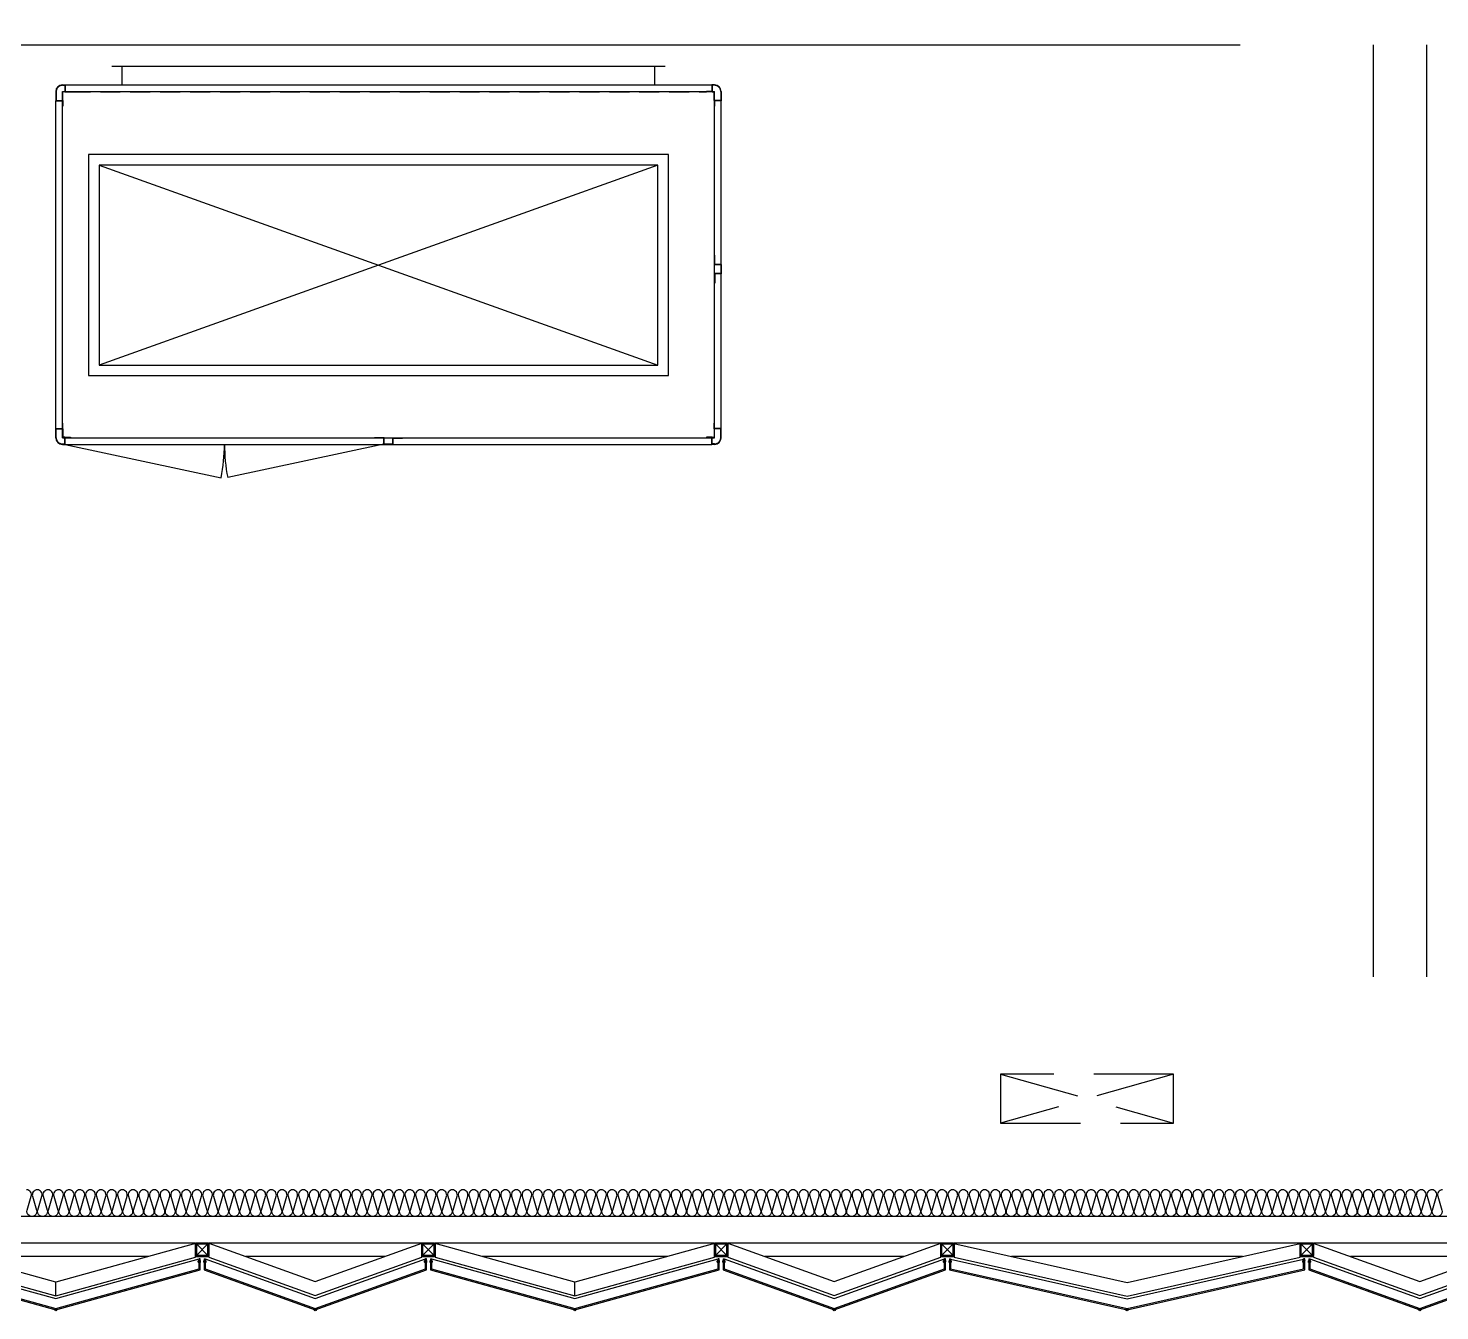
# Model space of a CAD drawing. Header units: millimetres. Extents: x -95754 to 177808, y 34455 to 150605.
# Drawn here: x 129600 to 134904, y 106751 to 111568 of the extents above; entities that cross this region are included whole.
import ezdxf

# ---------------------------------------------------------------- set-up
doc = ezdxf.new("R2010")
doc.units = ezdxf.units.MM
doc.header["$LTSCALE"] = 300
for name, pattern in [('H1', [1.5, 1, -0.5]), ('HID', [2.8, 1.8, -1]), ('HIDDEN', [0.375, 0.25, -0.125])]:
    doc.linetypes.add(name, pattern=pattern)
for name, color, linetype in [('6FIN', 6, 'Continuous'), ('A-ETC-기계', 253, 'Continuous'), ('A-ETC-소방', 8, 'H1'), ('A-WALL-D', 7, 'Continuous'), ('A-하지철물', 55, 'Continuous'), ('alucobond', 4, 'Continuous'), ('ISL', 251, 'Continuous'), ('mold', 4, 'Continuous'), ('SHEET', 6, 'Continuous')]:
    doc.layers.add(name, color=color, linetype=linetype)

# ---------------------------------------------------------------- blocks, each defined once
blk = doc.blocks.new('EX-1100')
at = {"layer": '6FIN', "elevation": 0}
for points in [[(3.2, 204.1), (46.8, 204.1, 0.414214), (50, 207.3), (50, 250.9, 0.414214), (46.8, 254.1), (3.2, 254.1, 0.414214), (0, 250.9), (0, 207.3, 0.414214)], [(1146.8, 204.1), (1103.2, 204.1, -0.414214), (1100, 207.3), (1100, 250.9, -0.414214), (1103.2, 254.1), (1146.8, 254.1, -0.414214), (1150, 250.9), (1150, 207.3, -0.414214)]]:
    blk.add_lwpolyline(points, format="xyb", close=True, dxfattribs=at)
at = {"layer": 'A-하지철물'}
for p, q in [((1100, 254.1), (50, 254.1)), ((923.1, 204.1), (226.9, 204.1)), ((575, 55.9), (575, 107.8))]:
    blk.add_line(p, q, dxfattribs=at)
at = {"layer": 'A-하지철물', "elevation": 0}
blk.add_lwpolyline([(1100, 201.1), (1100, 253), (575, 107.8), (50, 253), (50, 201.1), (575, 55.9)], close=True, dxfattribs=at)
at = {"layer": 'A-하지철물'}
blk.add_circle((575, 4.1), 4.07, dxfattribs=at)
at = {"layer": 'alucobond', "color": 251, "linetype": 'HID', "ltscale": 10}
for p, q in [((30.2, 185.1), (41.5, 185.1)), ((31.5, 182.4), (31.5, 187.8)), ((31.5, 186.6), (39.5, 186.6)), ((31.5, 183.6), (39.5, 183.6)), ((32, 189.3), (32.5, 189.3)), ((32, 180.9), (32.5, 180.9)), ((32.5, 180.9), (32.5, 189.3)), ((38, 182.7), (38, 187.4)), ((39.5, 182.7), (39.5, 187.4)), ((1119.8, 185.1), (1108.5, 185.1)), ((1110.5, 182.7), (1110.5, 187.4)), ((1118.5, 186.6), (1110.5, 186.6)), ((1118.5, 183.6), (1110.5, 183.6)), ((1112, 182.7), (1112, 187.4)), ((1117.5, 180.9), (1117.5, 189.3)), ((1118, 189.3), (1117.5, 189.3)), ((1118, 180.9), (1117.5, 180.9)), ((1118.5, 182.4), (1118.5, 187.8))]:
    blk.add_line(p, q, dxfattribs=at)
at = {"layer": 'alucobond'}
for p, q in [((32.5, 195.1), (36.5, 195.1)), ((1117.5, 195.1), (1113.5, 195.1))]:
    blk.add_line(p, q, dxfattribs=at)
at = {"layer": 'alucobond', "color": 251, "linetype": 'HID', "ltscale": 10, "elevation": 0}
for points in [[(32, 189.3), (31.5, 187.8)], [(32, 180.9), (31.5, 182.4)], [(36.5, 194.5), (575, 45.6), (1113.5, 194.5)], [(1118, 189.3), (1118.5, 187.8)], [(1118, 180.9), (1118.5, 182.4)]]:
    blk.add_lwpolyline(points, dxfattribs=at)
at = {"layer": 'alucobond', "elevation": 0}
for points in [[(32.5, 195.1), (32.5, 154.1), (575, 4.1), (1117.5, 154.1), (1117.5, 195.1)], [(36.5, 195.1), (36.5, 157.1), (575, 8.2), (1113.5, 157.1), (1113.5, 195.1)], [(1113.5, 195.1), (1113.5, 157.2)]]:
    blk.add_lwpolyline(points, dxfattribs=at)
at = {"layer": 'alucobond', "color": 251, "linetype": 'HID', "ltscale": 10, "elevation": 0}
for points in [[(39.5, 186.6, -0.666667), (39.5, 183.6, -1.5)], [(1110.5, 186.6, 0.666667), (1110.5, 183.6, 1.5)]]:
    blk.add_lwpolyline(points, format="xyb", dxfattribs=at)
at = {"layer": 'alucobond', "color": 251, "linetype": 'HID', "ltscale": 10}
for centre, start, end in [((38.7, 187.4), 0, 180), ((38.7, 182.7), 180, 0), ((1111.3, 187.4), 0, 180), ((1111.3, 182.7), 180, 0)]:
    blk.add_arc(centre, 0.75, start, end, dxfattribs=at)
at = {"layer": 'mold', "color": 4, "elevation": 0}
for points in [[(25, 204.1), (25, 202.6)], [(1125, 204.1), (1125, 202.6)]]:
    blk.add_lwpolyline(points, dxfattribs=at)
at = {"layer": 'SHEET', "color": 8}
for p, q in [((46.8, 250.9), (3.2, 207.3)), ((3.2, 250.9), (46.8, 207.3)), ((1103.2, 250.9), (1146.8, 207.3)), ((1146.8, 250.9), (1103.2, 207.3))]:
    blk.add_line(p, q, dxfattribs=at)
at = {"layer": 'SHEET', "color": 8, "elevation": 0}
for points in [[(3.2, 207.3), (46.8, 207.3), (46.8, 250.9), (3.2, 250.9)], [(1146.8, 207.3), (1103.2, 207.3), (1103.2, 250.9), (1146.8, 250.9)]]:
    blk.add_lwpolyline(points, close=True, dxfattribs=at)
blk = doc.blocks.new('EX-850-1')
at = {"layer": '6FIN', "elevation": 0}
for points in [[(3.2, 204.1), (46.8, 204.1, 0.414214), (50, 207.3), (50, 250.9, 0.414214), (46.8, 254.1), (3.2, 254.1, 0.414214), (0, 250.9), (0, 207.3, 0.414214)], [(896.8, 204.1), (853.2, 204.1, -0.414214), (850, 207.3), (850, 250.9, -0.414214), (853.2, 254.1), (896.8, 254.1, -0.414214), (900, 250.9), (900, 207.3, -0.414214)]]:
    blk.add_lwpolyline(points, format="xyb", close=True, dxfattribs=at)
at = {"layer": 'A-하지철물'}
for p, q in [((850, 254.1), (50, 254.1)), ((710.9, 204.1), (189.1, 204.1))]:
    blk.add_line(p, q, dxfattribs=at)
at = {"layer": 'A-하지철물', "elevation": 0}
for points in [[(49.9, 254.1), (450, 110.3), (850.1, 254.1)], [(50, 204.1), (50, 200.9), (450, 57.2), (850, 200.9), (850, 204.1)]]:
    blk.add_lwpolyline(points, dxfattribs=at)
at = {"layer": 'A-하지철물'}
blk.add_circle((450, 4.1), 4.07, dxfattribs=at)
at = {"layer": 'alucobond', "color": 251, "linetype": 'HID', "ltscale": 10}
for p, q in [((30.2, 185.1), (41.5, 185.1)), ((31.5, 182.4), (31.5, 187.8)), ((31.5, 186.6), (39.5, 186.6)), ((31.5, 183.6), (39.5, 183.6)), ((32, 189.3), (32.5, 189.3)), ((32, 180.9), (32.5, 180.9)), ((32.5, 180.9), (32.5, 189.3)), ((38, 182.7), (38, 187.4)), ((39.5, 182.7), (39.5, 187.4)), ((869.8, 185.1), (858.5, 185.1)), ((860.5, 182.7), (860.5, 187.4)), ((868.5, 186.6), (860.5, 186.6)), ((868.5, 183.6), (860.5, 183.6)), ((862, 182.7), (862, 187.4)), ((867.5, 180.9), (867.5, 189.3)), ((868, 189.3), (867.5, 189.3)), ((868, 180.9), (867.5, 180.9)), ((868.5, 182.4), (868.5, 187.8))]:
    blk.add_line(p, q, dxfattribs=at)
at = {"layer": 'alucobond'}
for p, q in [((32.5, 195.1), (36.5, 195.1)), ((867.5, 195.1), (863.5, 195.1))]:
    blk.add_line(p, q, dxfattribs=at)
at = {"layer": 'alucobond', "color": 251, "linetype": 'HID', "ltscale": 10}
for points in [[(32, 189.3), (31.5, 187.8)], [(32, 180.9), (31.5, 182.4)], [(868, 189.3), (868.5, 187.8)], [(868, 180.9), (868.5, 182.4)]]:
    blk.add_lwpolyline(points, dxfattribs=at)
at = {"layer": 'alucobond', "elevation": 0}
for points in [[(32.5, 195.1), (32.5, 154.1), (450, 4.1), (867.5, 154.1), (867.5, 195.1)], [(36.5, 195.1), (36.5, 156.9), (450, 8.3), (863.5, 156.9), (863.5, 195.1)]]:
    blk.add_lwpolyline(points, dxfattribs=at)
at = {"layer": 'alucobond', "color": 251, "linetype": 'HID', "ltscale": 10, "elevation": 0}
blk.add_lwpolyline([(36.5, 195.1), (450, 46.6), (863.5, 195.1)], dxfattribs=at)
at = {"layer": 'alucobond', "color": 251, "linetype": 'HID', "ltscale": 10}
for points in [[(39.5, 186.6, -0.666667), (39.5, 183.6, -1.5)], [(860.5, 186.6, 0.666667), (860.5, 183.6, 1.5)]]:
    blk.add_lwpolyline(points, format="xyb", dxfattribs=at)
for centre, start, end in [((38.7, 187.4), 0, 180), ((38.7, 182.7), 180, 0), ((861.3, 187.4), 0, 180), ((861.3, 182.7), 180, 0)]:
    blk.add_arc(centre, 0.75, start, end, dxfattribs=at)
at = {"layer": 'mold', "color": 4}
for points in [[(25, 204.1), (25, 202.6)], [(875, 204.1), (875, 202.6)]]:
    blk.add_lwpolyline(points, dxfattribs=at)
at = {"layer": 'SHEET', "color": 8}
for p, q in [((46.8, 250.9), (3.2, 207.3)), ((3.2, 250.9), (46.8, 207.3)), ((853.2, 250.9), (896.8, 207.3)), ((896.8, 250.9), (853.2, 207.3))]:
    blk.add_line(p, q, dxfattribs=at)
at = {"layer": 'SHEET', "color": 8, "elevation": 0}
for points in [[(3.2, 207.3), (46.8, 207.3), (46.8, 250.9), (3.2, 250.9)], [(896.8, 207.3), (853.2, 207.3), (853.2, 250.9), (896.8, 250.9)]]:
    blk.add_lwpolyline(points, close=True, dxfattribs=at)
blk = doc.blocks.new('EX-1350')
at = {"layer": '6FIN', "elevation": 0}
for points in [[(3.2, 204.1), (46.8, 204.1, 0.414214), (50, 207.3), (50, 250.9, 0.414214), (46.8, 254.1), (3.2, 254.1, 0.414214), (0, 250.9), (0, 207.3, 0.414214)], [(1396.8, 204.1), (1353.2, 204.1, -0.414214), (1350, 207.3), (1350, 250.9, -0.414214), (1353.2, 254.1), (1396.8, 254.1, -0.414214), (1400, 250.9), (1400, 207.3, -0.414214)]]:
    blk.add_lwpolyline(points, format="xyb", close=True, dxfattribs=at)
at = {"layer": 'A-하지철물'}
for p, q in [((1350, 254.1), (50, 254.1)), ((1133.9, 204.1), (266.1, 204.1))]:
    blk.add_line(p, q, dxfattribs=at)
at = {"layer": 'A-하지철물', "elevation": 0}
for points in [[(49.7, 252.7), (700, 106.6), (1350.3, 252.7)], [(50, 254.1), (50, 201.4), (700, 55.3), (1350, 201.4), (1350, 254.1)]]:
    blk.add_lwpolyline(points, dxfattribs=at)
at = {"layer": 'A-하지철물'}
blk.add_circle((700, 4.1), 4.07, dxfattribs=at)
at = {"layer": 'alucobond', "color": 251, "linetype": 'HID', "ltscale": 10}
for p, q in [((30.2, 185.1), (41.5, 185.1)), ((31.5, 182.4), (31.5, 187.8)), ((31.5, 186.6), (39.5, 186.6)), ((31.5, 183.6), (39.5, 183.6)), ((32, 189.3), (32.5, 189.3)), ((32, 180.9), (32.5, 180.9)), ((32.5, 180.9), (32.5, 189.3)), ((38, 182.7), (38, 187.4)), ((39.5, 182.7), (39.5, 187.4)), ((1369.8, 185.1), (1358.5, 185.1)), ((1360.5, 182.7), (1360.5, 187.4)), ((1368.5, 186.6), (1360.5, 186.6)), ((1368.5, 183.6), (1360.5, 183.6)), ((1362, 182.7), (1362, 187.4)), ((1367.5, 180.9), (1367.5, 189.3)), ((1368, 189.3), (1367.5, 189.3)), ((1368, 180.9), (1367.5, 180.9)), ((1368.5, 182.4), (1368.5, 187.8))]:
    blk.add_line(p, q, dxfattribs=at)
at = {"layer": 'alucobond'}
for p, q in [((32.5, 195.1), (36.5, 195.1)), ((1367.5, 195.1), (1363.5, 195.1))]:
    blk.add_line(p, q, dxfattribs=at)
at = {"layer": 'alucobond', "color": 251, "linetype": 'HID', "ltscale": 10, "elevation": 0}
for points in [[(32, 189.3), (31.5, 187.8)], [(32, 180.9), (31.5, 182.4)], [(36.5, 194.2), (700, 45.1), (1363.5, 194.2)], [(1368, 189.3), (1368.5, 187.8)], [(1368, 180.9), (1368.5, 182.4)]]:
    blk.add_lwpolyline(points, dxfattribs=at)
at = {"layer": 'alucobond', "elevation": 0}
for points in [[(32.5, 195.1), (32.5, 154.1), (700, 4.1), (1367.5, 154.1), (1367.5, 195.1)], [(36.5, 195.1), (36.5, 157.3), (700, 8.2), (1363.5, 157.3), (1363.5, 195.1)]]:
    blk.add_lwpolyline(points, dxfattribs=at)
at = {"layer": 'alucobond', "color": 251, "linetype": 'HID', "ltscale": 10, "elevation": 0}
for points in [[(39.5, 186.6, -0.666667), (39.5, 183.6, -1.5)], [(1360.5, 186.6, 0.666667), (1360.5, 183.6, 1.5)]]:
    blk.add_lwpolyline(points, format="xyb", dxfattribs=at)
at = {"layer": 'alucobond', "color": 251, "linetype": 'HID', "ltscale": 10}
for centre, start, end in [((38.7, 187.4), 0, 180), ((38.7, 182.7), 180, 0), ((1361.3, 187.4), 0, 180), ((1361.3, 182.7), 180, 0)]:
    blk.add_arc(centre, 0.75, start, end, dxfattribs=at)
at = {"layer": 'mold', "color": 4, "elevation": 0}
for points in [[(25, 204.1), (25, 202.6)], [(1375, 204.1), (1375, 202.6)]]:
    blk.add_lwpolyline(points, dxfattribs=at)
at = {"layer": 'SHEET', "color": 8}
for p, q in [((46.8, 250.9), (3.2, 207.3)), ((3.2, 250.9), (46.8, 207.3)), ((1353.2, 250.9), (1396.8, 207.3)), ((1396.8, 250.9), (1353.2, 207.3))]:
    blk.add_line(p, q, dxfattribs=at)
at = {"layer": 'SHEET', "color": 8, "elevation": 0}
for points in [[(3.2, 207.3), (46.8, 207.3), (46.8, 250.9), (3.2, 250.9)], [(1396.8, 207.3), (1353.2, 207.3), (1353.2, 250.9), (1396.8, 250.9)]]:
    blk.add_lwpolyline(points, close=True, dxfattribs=at)
blk = doc.blocks.new('옥내소화전함(650X185)')
at = {"layer": 'A-ETC-소방'}
for p, q in [((0, 650), (185, 0)), ((0, 0), (185, 650))]:
    blk.add_line(p, q, dxfattribs=at)
blk.add_lwpolyline([(185, 0), (185, 650), (0, 650), (0, 0)], close=True, dxfattribs=at)
blk = doc.blocks.new('A$C7EEB4B3A')
at = {"color": 0, "linetype": 'HIDDEN'}
for p, q in [((36.2, 25), (0, 25)), ((0, 25), (0, 23.8)), ((36.2, 1.2), (36.2, 25)), ((36.2, 1.2), (68.8, 1.2)), ((68.8, 1.2), (68.8, 25)), ((68.8, 25), (105, 25)), ((105, 25), (105, 23.8))]:
    blk.add_line(p, q, dxfattribs=at)
at = {"color": 0}
for p, q in [((35, 23.8), (0, 23.8)), ((35, 0), (35, 23.8)), ((35, 0), (70, 0)), ((70, 0), (70, 23.8)), ((70, 23.8), (105, 23.8))]:
    blk.add_line(p, q, dxfattribs=at)
blk = doc.blocks.new('G$C2C1B598D')
at = {"color": 0}
for p, q in [((-1040, 70), (1040, 70)), ((-1000, 0), (-1000, 70)), ((1000, 70), (1000, 0)), ((-1225, 0), (-1215, 0)), ((-1215, 0), (-1215, -25)), ((-1215, 0), (1215, 0)), ((-1040, 0), (1040, 0)), ((1225, 0), (1215, 0)), ((1215, 0), (1215, -25)), ((-1250, -25), (-1250, -60)), ((-1215, -25), (-1195, -25)), ((1215, -25), (1195, -25)), ((1250, -25), (1250, -60)), ((-1250, -60), (-1225, -60)), ((-1250, -1290.1), (-1250, -60)), ((-1225, -60), (-1225, -80)), ((1250, -60), (1225, -60)), ((1225, -60), (1225, -80)), ((1250, -1290.1), (1250, -60)), ((-1127.5, -262.1), (-1127.5, -1092.1)), ((1052.5, -262.1), (-1127.5, -262.1)), ((1052.5, -1092.1), (1052.5, -262.1)), ((-1087.5, -302.1), (-1087.5, -1052.1)), ((-1087.5, -302.1), (1012.5, -1052.1)), ((1012.5, -302.1), (-1087.5, -1052.1)), ((1012.5, -302.1), (-1087.5, -302.1)), ((1012.5, -1052.1), (1012.5, -302.1)), ((-1087.5, -1052.1), (1012.5, -1052.1)), ((-1127.5, -1092.1), (1052.5, -1092.1)), ((-1225, -1290.1), (-1225, -1270.1)), ((1225, -1290.1), (1225, -1270.1)), ((-1250, -1325.1), (-1250, -1290.1)), ((-1250, -1290.1), (-1225, -1290.1)), ((-1215, -1350.1), (-1215, -1325.1)), ((-1215, -1325.1), (-1195, -1325.1)), ((1215, -1325.1), (1195, -1325.1)), ((1215, -1350.1), (1215, -1325.1)), ((1250, -1290.1), (1225, -1290.1)), ((1250, -1325.1), (1250, -1290.1)), ((-1225, -1350.1), (-1215, -1350.1)), ((-1215, -1350.1), (1215, -1350.1)), ((1225, -1350.1), (1215, -1350.1))]:
    blk.add_line(p, q, dxfattribs=at)
at = {"color": 0, "linetype": 'HIDDEN'}
for p, q in [((-1248.4, -25), (-1248.4, -58.4)), ((-1225, -1.6), (-1216.6, -1.6)), ((-1216.6, -1.6), (-1216.6, -26.6)), ((-1216.6, -26.6), (-1195, -26.6)), ((-1195, -26.6), (-1195, -25)), ((-1195, -26.6), (1195, -26.6)), ((1195, -26.6), (1195, -25)), ((1216.6, -26.6), (1195, -26.6)), ((1225, -1.6), (1216.6, -1.6)), ((1216.6, -1.6), (1216.6, -26.6)), ((1248.4, -25), (1248.4, -58.4)), ((-1248.4, -58.4), (-1223.4, -58.4)), ((-1223.4, -80), (-1225, -80)), ((-1223.4, -58.4), (-1223.4, -80)), ((1248.4, -58.4), (1223.4, -58.4)), ((1223.4, -58.4), (1223.4, -80)), ((1223.4, -80), (1225, -80)), ((-1223.4, -1270.1), (-1225, -1270.1)), ((-1223.4, -1291.7), (-1223.4, -1270.1)), ((1223.4, -1291.7), (1223.4, -1270.1)), ((1223.4, -1270.1), (1225, -1270.1)), ((-1248.4, -1325.1), (-1248.4, -1291.7)), ((-1248.4, -1291.7), (-1223.4, -1291.7)), ((-1216.6, -1348.5), (-1216.6, -1323.5)), ((-1216.6, -1323.5), (-1195, -1323.5)), ((-1195, -1323.5), (-1195, -1325.1)), ((1216.6, -1323.5), (1195, -1323.5)), ((1195, -1323.5), (1195, -1325.1)), ((1216.6, -1348.5), (1216.6, -1323.5)), ((1248.4, -1291.7), (1223.4, -1291.7)), ((1248.4, -1325.1), (1248.4, -1291.7)), ((-1225, -1348.5), (-1216.6, -1348.5)), ((1225, -1348.5), (1216.6, -1348.5))]:
    blk.add_line(p, q, dxfattribs=at)
at = {"color": 0, "linetype": 'Continuous'}
for p, q in [((-1225, -1325.1), (-1225, -25)), ((-1225, -25), (1225, -25)), ((1225, -1325.1), (1225, -25)), ((-1225, -1325.1), (1225, -1325.1)), ((-1215, -1350.1), (-628.6, -1475.3)), ((-17.5, -1350), (-603.9, -1475.2))]:
    blk.add_line(p, q, dxfattribs=at)
at = {"color": 0, "linetype": 'ByBlock'}
for p, q in [((-1223.4, -58.4), (-1223.4, -26.6)), ((-1216.6, -26.6), (-1223.4, -26.6)), ((1216.6, -26.6), (1223.4, -26.6)), ((1223.4, -58.4), (1223.4, -26.6)), ((-1223.4, -1291.7), (-1223.4, -1323.5)), ((-1216.6, -1323.5), (-1223.4, -1323.5)), ((1216.6, -1323.5), (1223.4, -1323.5)), ((1223.4, -1291.7), (1223.4, -1323.5))]:
    blk.add_line(p, q, dxfattribs=at)
at = {"color": 0}
for centre, start, end in [((-1225, -25), 90, 180), ((1225, -25), 0, 90), ((-1225, -1325.1), 180, 270), ((1225, -1325.1), 270, 0)]:
    blk.add_arc(centre, 25, start, end, dxfattribs=at)
at = {"color": 0, "linetype": 'HIDDEN'}
for centre, start, end in [((-1225, -25), 90, 180.0029), ((1225, -25), 359.9971, 90), ((-1225, -1325.1), 179.9971, 270), ((1225, -1325.1), 270, 0.0029)]:
    blk.add_arc(centre, 23.4, start, end, dxfattribs=at)
at = {"color": 0, "linetype": 'Continuous'}
for centre, start, end in [((-1258.2, -1350.1), 348.7527, 0.0046), ((25.7, -1350), 179.9954, 191.2473)]:
    blk.add_arc(centre, 641.9, start, end, dxfattribs=at)
at = {"color": 0, "xscale": -1, "rotation": 89.99999999999997}
blk.add_blockref('A$C7EEB4B3A', (1250, -639.9), dxfattribs=at)
at = {"color": 0, "xscale": -1}
blk.add_blockref('A$C7EEB4B3A', (52.5, -1350.1), dxfattribs=at)
blk = doc.blocks.new('4F_기계장비')
at = {"layer": 'A-ETC-기계'}
blk.add_blockref('G$C2C1B598D', (38400, -37250), dxfattribs=at)

msp = doc.modelspace()

# ---------------------------------------------------------------- linework, layer by layer
at = {"layer": 'A-WALL-D'}
for p, q in [((124553.6, 111505), (134153.6, 111505)), ((134653.6, 111505), (134653.6, 108005)), ((134853.6, 111505), (134853.6, 108005))]:
    msp.add_line(p, q, dxfattribs=at)
at = {"layer": 'ISL', "elevation": 0}
msp.add_lwpolyline([(177453.6, 135425), (177453.6, 107105), (92053.6, 107105), (92053.6, 121780)], dxfattribs=at)
msp.add_lwpolyline([(134913.8, 107205, 0.509267), (134896.2, 107180.8), (134911.5, 107129.3, -1.372593), (134876.2, 107129.3), (134891.5, 107180.8, 0.509267), (134873.8, 107205, 0.509267), (134856.2, 107180.8), (134871.5, 107129.3, -1.372593), (134836.2, 107129.3), (134851.5, 107180.8, 0.509267), (134833.8, 107205, 0.509267), (134816.2, 107180.8), (134831.5, 107129.3, -1.372593), (134796.2, 107129.3), (134811.5, 107180.8, 0.509267), (134793.8, 107205, 0.509267), (134776.2, 107180.8), (134791.5, 107129.3, -1.372593), (134756.2, 107129.3), (134771.5, 107180.8, 0.509267), (134753.8, 107205, 0.509267), (134736.2, 107180.8), (134751.5, 107129.3, -1.372593), (134716.2, 107129.3), (134731.5, 107180.8, 0.509267), (134713.8, 107205, 0.509267), (134696.2, 107180.8), (134711.5, 107129.3, -1.372593), (134676.2, 107129.3), (134691.5, 107180.8, 0.509267), (134673.8, 107205, 0.509267), (134656.2, 107180.8), (134671.5, 107129.3, -1.372593), (134636.2, 107129.3), (134651.5, 107180.8, 0.509267), (134633.8, 107205, 0.509267), (134616.2, 107180.8), (134631.5, 107129.3, -1.372593), (134596.2, 107129.3), (134611.5, 107180.8, 0.509267), (134593.8, 107205, 0.509267), (134576.2, 107180.8), (134591.5, 107129.3, -1.372593), (134556.2, 107129.3), (134571.5, 107180.8, 0.509267), (134553.8, 107205, 0.509267), (134536.2, 107180.8), (134551.5, 107129.3, -1.372593), (134516.2, 107129.3), (134531.5, 107180.8, 0.509267), (134513.8, 107205, 0.509267), (134496.2, 107180.8), (134511.5, 107129.3, -1.372593), (134476.2, 107129.3), (134491.5, 107180.8, 0.509267), (134473.8, 107205, 0.509267), (134456.2, 107180.8), (134471.5, 107129.3, -1.372593), (134436.2, 107129.3), (134451.5, 107180.8, 0.509267), (134433.8, 107205, 0.509267), (134416.2, 107180.8), (134431.5, 107129.3, -1.372593), (134396.2, 107129.3), (134411.5, 107180.8, 0.509267), (134393.8, 107205, 0.509267), (134376.2, 107180.8), (134391.5, 107129.3, -1.372593), (134356.2, 107129.3), (134371.5, 107180.8, 0.509267), (134353.8, 107205, 0.509267), (134336.2, 107180.8), (134351.5, 107129.3, -1.372593), (134316.2, 107129.3), (134331.5, 107180.8, 0.509267), (134313.8, 107205, 0.509267), (134296.2, 107180.8), (134311.5, 107129.3, -1.372593), (134276.2, 107129.3), (134291.5, 107180.8, 0.509267), (134273.8, 107205, 0.509267), (134256.2, 107180.8), (134271.5, 107129.3, -1.372593), (134236.2, 107129.3), (134251.5, 107180.8, 0.509267), (134233.8, 107205, 0.509267), (134216.2, 107180.8), (134231.5, 107129.3, -1.372593), (134196.2, 107129.3), (134211.5, 107180.8, 0.509267), (134193.8, 107205, 0.509267), (134176.2, 107180.8), (134191.5, 107129.3, -1.372593), (134156.2, 107129.3), (134171.5, 107180.8, 0.509267), (134153.8, 107205, 0.509267), (134136.2, 107180.8), (134151.5, 107129.3, -1.372593), (134116.2, 107129.3), (134131.5, 107180.8, 0.509267), (134113.8, 107205, 0.509267), (134096.2, 107180.8), (134111.5, 107129.3, -1.372593), (134076.2, 107129.3), (134091.5, 107180.8, 0.509267), (134073.8, 107205, 0.509267), (134056.2, 107180.8), (134071.5, 107129.3, -1.372593), (134036.2, 107129.3), (134051.5, 107180.8, 0.509267), (134033.8, 107205, 0.509267), (134016.2, 107180.8), (134031.5, 107129.3, -1.372593), (133996.2, 107129.3), (134011.5, 107180.8, 0.509267), (133993.8, 107205, 0.509267), (133976.2, 107180.8), (133991.5, 107129.3, -1.372593), (133956.2, 107129.3), (133971.5, 107180.8, 0.509267), (133953.8, 107205, 0.509267), (133936.2, 107180.8), (133951.5, 107129.3, -1.372593), (133916.2, 107129.3), (133931.5, 107180.8, 0.509267), (133913.8, 107205, 0.509267), (133896.2, 107180.8), (133911.5, 107129.3, -1.372593), (133876.2, 107129.3), (133891.5, 107180.8, 0.509267), (133873.8, 107205, 0.509267), (133856.2, 107180.8), (133871.5, 107129.3, -1.372593), (133836.2, 107129.3), (133851.5, 107180.8, 0.509267), (133833.8, 107205, 0.509267), (133816.2, 107180.8), (133831.5, 107129.3, -1.372593), (133796.2, 107129.3), (133811.5, 107180.8, 0.509267), (133793.8, 107205, 0.509267), (133776.2, 107180.8), (133791.5, 107129.3, -1.372593), (133756.2, 107129.3), (133771.5, 107180.8, 0.509267), (133753.8, 107205, 0.509267), (133736.2, 107180.8), (133751.5, 107129.3, -1.372593), (133716.2, 107129.3), (133731.5, 107180.8, 0.509267), (133713.8, 107205, 0.509267), (133696.2, 107180.8), (133711.5, 107129.3, -1.372593), (133676.2, 107129.3), (133691.5, 107180.8, 0.509267), (133673.8, 107205, 0.509267), (133656.2, 107180.8), (133671.5, 107129.3, -1.372593), (133636.2, 107129.3), (133651.5, 107180.8, 0.509267), (133633.8, 107205, 0.509267), (133616.2, 107180.8), (133631.5, 107129.3, -1.372593), (133596.2, 107129.3), (133611.5, 107180.8, 0.509267), (133593.8, 107205, 0.509267), (133576.2, 107180.8), (133591.5, 107129.3, -1.372593), (133556.2, 107129.3), (133571.5, 107180.8, 0.509267), (133553.8, 107205, 0.509267), (133536.2, 107180.8), (133551.5, 107129.3, -1.372593), (133516.2, 107129.3), (133531.5, 107180.8, 0.509267), (133513.8, 107205, 0.509267), (133496.2, 107180.8), (133511.5, 107129.3, -1.372593), (133476.2, 107129.3), (133491.5, 107180.8, 0.509267), (133473.8, 107205, 0.509267), (133456.2, 107180.8), (133471.5, 107129.3, -1.372593), (133436.2, 107129.3), (133451.5, 107180.8, 0.509267), (133433.8, 107205, 0.509267), (133416.2, 107180.8), (133431.5, 107129.3, -1.372593), (133396.2, 107129.3), (133411.5, 107180.8, 0.509267), (133393.8, 107205, 0.509267), (133376.2, 107180.8), (133391.5, 107129.3, -1.372593), (133356.2, 107129.3), (133371.5, 107180.8, 0.509267), (133353.8, 107205, 0.509267), (133336.2, 107180.8), (133351.5, 107129.3, -1.372593), (133316.2, 107129.3), (133331.5, 107180.8, 0.509267), (133313.8, 107205, 0.509267), (133296.2, 107180.8), (133311.5, 107129.3, -1.372593), (133276.2, 107129.3), (133291.5, 107180.8, 0.509267), (133273.8, 107205, 0.509267), (133256.2, 107180.8), (133271.5, 107129.3, -1.372593), (133236.2, 107129.3), (133251.5, 107180.8, 0.509267), (133233.8, 107205, 0.509267), (133216.2, 107180.8), (133231.5, 107129.3, -1.372593), (133196.2, 107129.3), (133211.5, 107180.8, 0.509267), (133193.8, 107205, 0.509267), (133176.2, 107180.8), (133191.5, 107129.3, -1.372593), (133156.2, 107129.3), (133171.5, 107180.8, 0.509267), (133153.8, 107205, 0.509267), (133136.2, 107180.8), (133151.5, 107129.3, -1.372593), (133116.2, 107129.3), (133131.5, 107180.8, 0.509267), (133113.8, 107205, 0.509267), (133096.2, 107180.8), (133111.5, 107129.3, -1.372593), (133076.2, 107129.3), (133091.5, 107180.8, 0.509267), (133073.8, 107205, 0.509267), (133056.2, 107180.8), (133071.5, 107129.3, -1.372593), (133036.2, 107129.3), (133051.5, 107180.8, 0.509267), (133033.8, 107205, 0.509267), (133016.2, 107180.8), (133031.5, 107129.3, -1.372593), (132996.2, 107129.3), (133011.5, 107180.8, 0.509267), (132993.8, 107205, 0.509267), (132976.2, 107180.8), (132991.5, 107129.3, -1.372593), (132956.2, 107129.3), (132971.5, 107180.8, 0.509267), (132953.8, 107205, 0.509267), (132936.2, 107180.8), (132951.5, 107129.3, -1.372593), (132916.2, 107129.3), (132931.5, 107180.8, 0.509267), (132913.8, 107205, 0.509267), (132896.2, 107180.8), (132911.5, 107129.3, -1.372593), (132876.2, 107129.3), (132891.5, 107180.8, 0.509267), (132873.8, 107205, 0.509267), (132856.2, 107180.8), (132871.5, 107129.3, -1.372593), (132836.2, 107129.3), (132851.5, 107180.8, 0.509267), (132833.8, 107205, 0.509267), (132816.2, 107180.8), (132831.5, 107129.3, -1.372593), (132796.2, 107129.3), (132811.5, 107180.8, 0.509267), (132793.8, 107205, 0.509267), (132776.2, 107180.8), (132791.5, 107129.3, -1.372593), (132756.2, 107129.3), (132771.5, 107180.8, 0.509267), (132753.8, 107205, 0.509267), (132736.2, 107180.8), (132751.5, 107129.3, -1.372593), (132716.2, 107129.3), (132731.5, 107180.8, 0.509267), (132713.8, 107205, 0.509267), (132696.2, 107180.8), (132711.5, 107129.3, -1.372593), (132676.2, 107129.3), (132691.5, 107180.8, 0.509267), (132673.8, 107205, 0.509267), (132656.2, 107180.8), (132671.5, 107129.3, -1.372593), (132636.2, 107129.3), (132651.5, 107180.8, 0.509267), (132633.8, 107205, 0.509267), (132616.2, 107180.8), (132631.5, 107129.3, -1.372593), (132596.2, 107129.3), (132611.5, 107180.8, 0.509267), (132593.8, 107205, 0.509267), (132576.2, 107180.8), (132591.5, 107129.3, -1.372593), (132556.2, 107129.3), (132571.5, 107180.8, 0.509267), (132553.8, 107205, 0.509267), (132536.2, 107180.8), (132551.5, 107129.3, -1.372593), (132516.2, 107129.3), (132531.5, 107180.8, 0.509267), (132513.8, 107205, 0.509267), (132496.2, 107180.8), (132511.5, 107129.3, -1.372593), (132476.2, 107129.3), (132491.5, 107180.8, 0.509267), (132473.8, 107205, 0.509267), (132456.2, 107180.8), (132471.5, 107129.3, -1.372593), (132436.2, 107129.3), (132451.5, 107180.8, 0.509267), (132433.8, 107205, 0.509267), (132416.2, 107180.8), (132431.5, 107129.3, -1.372593), (132396.2, 107129.3), (132411.5, 107180.8, 0.509267), (132393.8, 107205, 0.509267), (132376.2, 107180.8), (132391.5, 107129.3, -1.372593), (132356.2, 107129.3), (132371.5, 107180.8, 0.509267), (132353.8, 107205, 0.509267), (132336.2, 107180.8), (132351.5, 107129.3, -1.372593), (132316.2, 107129.3), (132331.5, 107180.8, 0.509267), (132313.8, 107205, 0.509267), (132296.2, 107180.8), (132311.5, 107129.3, -1.372593), (132276.2, 107129.3), (132291.5, 107180.8, 0.509267), (132273.8, 107205, 0.509267), (132256.2, 107180.8), (132271.5, 107129.3, -1.372593), (132236.2, 107129.3), (132251.5, 107180.8, 0.509267), (132233.8, 107205, 0.509267), (132216.2, 107180.8), (132231.5, 107129.3, -1.372593), (132196.2, 107129.3), (132211.5, 107180.8, 0.509267), (132193.8, 107205, 0.509267), (132176.2, 107180.8), (132191.5, 107129.3, -1.372593), (132156.2, 107129.3), (132171.5, 107180.8, 0.509267), (132153.8, 107205, 0.509267), (132136.2, 107180.8), (132151.5, 107129.3, -1.372593), (132116.2, 107129.3), (132131.5, 107180.8, 0.509267), (132113.8, 107205, 0.509267), (132096.2, 107180.8), (132111.5, 107129.3, -1.372593), (132076.2, 107129.3), (132091.5, 107180.8, 0.509267), (132073.8, 107205, 0.509267), (132056.2, 107180.8), (132071.5, 107129.3, -1.372593), (132036.2, 107129.3), (132051.5, 107180.8, 0.509267), (132033.8, 107205, 0.509267), (132016.2, 107180.8), (132031.5, 107129.3, -1.372593), (131996.2, 107129.3), (132011.5, 107180.8, 0.509267), (131993.8, 107205, 0.509267), (131976.2, 107180.8), (131991.5, 107129.3, -1.372593), (131956.2, 107129.3), (131971.5, 107180.8, 0.509267), (131953.8, 107205, 0.509267), (131936.2, 107180.8), (131951.5, 107129.3, -1.372593), (131916.2, 107129.3), (131931.5, 107180.8, 0.509267), (131913.8, 107205, 0.509267), (131896.2, 107180.8), (131911.5, 107129.3, -1.372593), (131876.2, 107129.3), (131891.5, 107180.8, 0.509267), (131873.8, 107205, 0.509267), (131856.2, 107180.8), (131871.5, 107129.3, -1.372593), (131836.2, 107129.3), (131851.5, 107180.8, 0.509267), (131833.8, 107205, 0.509267), (131816.2, 107180.8), (131831.5, 107129.3, -1.372593), (131796.2, 107129.3), (131811.5, 107180.8, 0.509267), (131793.8, 107205, 0.509267), (131776.2, 107180.8), (131791.5, 107129.3, -1.372593), (131756.2, 107129.3), (131771.5, 107180.8, 0.509267), (131753.8, 107205, 0.509267), (131736.2, 107180.8), (131751.5, 107129.3, -1.372593), (131716.2, 107129.3), (131731.5, 107180.8, 0.509267), (131713.8, 107205, 0.509267), (131696.2, 107180.8), (131711.5, 107129.3, -1.372593), (131676.2, 107129.3), (131691.5, 107180.8, 0.509267), (131673.8, 107205, 0.509267), (131656.2, 107180.8), (131671.5, 107129.3, -1.372593), (131636.2, 107129.3), (131651.5, 107180.8, 0.509267), (131633.8, 107205, 0.509267), (131616.2, 107180.8), (131631.5, 107129.3, -1.372593), (131596.2, 107129.3), (131611.5, 107180.8, 0.509267), (131593.8, 107205, 0.509267), (131576.2, 107180.8), (131591.5, 107129.3, -1.372593), (131556.2, 107129.3), (131571.5, 107180.8, 0.509267), (131553.8, 107205, 0.509267), (131536.2, 107180.8), (131551.5, 107129.3, -1.372593), (131516.2, 107129.3), (131531.5, 107180.8, 0.509267), (131513.8, 107205, 0.509267), (131496.2, 107180.8), (131511.5, 107129.3, -1.372593), (131476.2, 107129.3), (131491.5, 107180.8, 0.509267), (131473.8, 107205, 0.509267), (131456.2, 107180.8), (131471.5, 107129.3, -1.372593), (131436.2, 107129.3), (131451.5, 107180.8, 0.509267), (131433.8, 107205, 0.509267), (131416.2, 107180.8), (131431.5, 107129.3, -1.372593), (131396.2, 107129.3), (131411.5, 107180.8, 0.509267), (131393.8, 107205, 0.509267), (131376.2, 107180.8), (131391.5, 107129.3, -1.372593), (131356.2, 107129.3), (131371.5, 107180.8, 0.509267), (131353.8, 107205, 0.509267), (131336.2, 107180.8), (131351.5, 107129.3, -1.372593), (131316.2, 107129.3), (131331.5, 107180.8, 0.509267), (131313.8, 107205, 0.509267), (131296.2, 107180.8), (131311.5, 107129.3, -1.372593), (131276.2, 107129.3), (131291.5, 107180.8, 0.509267), (131273.8, 107205, 0.509267), (131256.2, 107180.8), (131271.5, 107129.3, -1.372593), (131236.2, 107129.3), (131251.5, 107180.8, 0.509267), (131233.8, 107205, 0.509267), (131216.2, 107180.8), (131231.5, 107129.3, -1.372593), (131196.2, 107129.3), (131211.5, 107180.8, 0.509267), (131193.8, 107205, 0.509267), (131176.2, 107180.8), (131191.5, 107129.3, -1.372593), (131156.2, 107129.3), (131171.5, 107180.8, 0.509267), (131153.8, 107205, 0.509267), (131136.2, 107180.8), (131151.5, 107129.3, -1.372593), (131116.2, 107129.3), (131131.5, 107180.8, 0.509267), (131113.8, 107205, 0.509267), (131096.2, 107180.8), (131111.5, 107129.3, -1.372593), (131076.2, 107129.3), (131091.5, 107180.8, 0.509267), (131073.8, 107205, 0.509267), (131056.2, 107180.8), (131071.5, 107129.3, -1.372593), (131036.2, 107129.3), (131051.5, 107180.8, 0.509267), (131033.8, 107205, 0.509267), (131016.2, 107180.8), (131031.5, 107129.3, -1.372593), (130996.2, 107129.3), (131011.5, 107180.8, 0.509267), (130993.8, 107205, 0.509267), (130976.2, 107180.8), (130991.5, 107129.3, -1.372593), (130956.2, 107129.3), (130971.5, 107180.8, 0.509267), (130953.8, 107205, 0.509267), (130936.2, 107180.8), (130951.5, 107129.3, -1.372593), (130916.2, 107129.3), (130931.5, 107180.8, 0.509267), (130913.8, 107205, 0.509267), (130896.2, 107180.8), (130911.5, 107129.3, -1.372593), (130876.2, 107129.3), (130891.5, 107180.8, 0.509267), (130873.8, 107205, 0.509267), (130856.2, 107180.8), (130871.5, 107129.3, -1.372593), (130836.2, 107129.3), (130851.5, 107180.8, 0.509267), (130833.9, 107205, 0.509267), (130816.2, 107180.8), (130831.5, 107129.3, -1.372593), (130796.2, 107129.3), (130811.5, 107180.8, 0.509267), (130793.9, 107205, 0.509267), (130776.2, 107180.8), (130791.5, 107129.3, -1.372593), (130756.2, 107129.3), (130771.5, 107180.8, 0.509267), (130753.9, 107205, 0.509267), (130736.2, 107180.8), (130751.5, 107129.3, -1.372593), (130716.2, 107129.3), (130731.5, 107180.8, 0.509267), (130713.9, 107205, 0.509267), (130696.2, 107180.8), (130711.5, 107129.3, -1.372593), (130676.2, 107129.3), (130691.5, 107180.8, 0.509267), (130673.9, 107205, 0.509267), (130656.2, 107180.8), (130671.5, 107129.3, -1.372593), (130636.2, 107129.3), (130651.5, 107180.8, 0.509267), (130633.9, 107205, 0.509267), (130616.2, 107180.8), (130631.5, 107129.3, -1.372593), (130596.2, 107129.3), (130611.5, 107180.8, 0.509267), (130593.9, 107205, 0.509267), (130576.2, 107180.8), (130591.5, 107129.3, -1.372593), (130556.2, 107129.3), (130571.5, 107180.8, 0.509267), (130553.9, 107205, 0.509267), (130536.2, 107180.8), (130551.5, 107129.3, -1.372593), (130516.2, 107129.3), (130531.5, 107180.8, 0.509267), (130513.9, 107205, 0.509267), (130496.2, 107180.8), (130511.5, 107129.3, -1.372593), (130476.2, 107129.3), (130491.5, 107180.8, 0.509267), (130473.9, 107205, 0.509267), (130456.2, 107180.8), (130471.5, 107129.3, -1.372593), (130436.2, 107129.3), (130451.5, 107180.8, 0.509267), (130433.9, 107205, 0.509267), (130416.2, 107180.8), (130431.5, 107129.3, -1.372593), (130396.2, 107129.3), (130411.5, 107180.8, 0.509267), (130393.9, 107205, 0.509267), (130376.2, 107180.8), (130391.5, 107129.3, -1.372593), (130356.2, 107129.3), (130371.5, 107180.8, 0.509267), (130353.9, 107205, 0.509267), (130336.2, 107180.8), (130351.5, 107129.3, -1.372593), (130316.2, 107129.3), (130331.5, 107180.8, 0.509267), (130313.9, 107205, 0.509267), (130296.2, 107180.8), (130311.5, 107129.3, -1.372593), (130276.2, 107129.3), (130291.5, 107180.8, 0.509267), (130273.9, 107205, 0.509267), (130256.2, 107180.8), (130271.5, 107129.3, -1.372593), (130236.2, 107129.3), (130251.5, 107180.8, 0.509267), (130233.9, 107205, 0.509267), (130216.2, 107180.8), (130231.5, 107129.3, -1.372593), (130196.2, 107129.3), (130211.5, 107180.8, 0.509267), (130193.9, 107205, 0.509267), (130176.2, 107180.8), (130191.5, 107129.3, -1.372593), (130156.2, 107129.3), (130171.5, 107180.8, 0.509267), (130153.9, 107205, 0.509267), (130136.2, 107180.8), (130151.5, 107129.3, -1.372593), (130116.2, 107129.3), (130131.5, 107180.8, 0.509267), (130113.9, 107205, 0.509267), (130096.2, 107180.8), (130111.5, 107129.3, -1.372593), (130076.2, 107129.3), (130091.5, 107180.8, 0.509267), (130073.9, 107205, 0.509267), (130056.2, 107180.8), (130071.5, 107129.3, -1.372593), (130036.2, 107129.3), (130051.5, 107180.8, 0.509267), (130033.9, 107205, 0.509267), (130016.2, 107180.8), (130031.5, 107129.3, -1.372593), (129996.2, 107129.3), (130011.5, 107180.8, 0.509267), (129993.9, 107205, 0.509267), (129976.2, 107180.8), (129991.5, 107129.3, -1.372593), (129956.2, 107129.3), (129971.5, 107180.8, 0.509267), (129953.9, 107205, 0.509267), (129936.2, 107180.8), (129951.5, 107129.3, -1.372593), (129916.2, 107129.3), (129931.5, 107180.8, 0.509267), (129913.9, 107205, 0.509267), (129896.2, 107180.8), (129911.5, 107129.3, -1.372593), (129876.2, 107129.3), (129891.5, 107180.8, 0.509267), (129873.9, 107205, 0.509267), (129856.2, 107180.8), (129871.5, 107129.3, -1.372593), (129836.2, 107129.3), (129851.5, 107180.8, 0.509267), (129833.9, 107205, 0.509267), (129816.2, 107180.8), (129831.5, 107129.3, -1.372593), (129796.2, 107129.3), (129811.5, 107180.8, 0.509267), (129793.9, 107205, 0.509267), (129776.2, 107180.8), (129791.5, 107129.3, -1.372593), (129756.2, 107129.3), (129771.5, 107180.8, 0.509267), (129753.9, 107205, 0.509267), (129736.2, 107180.8), (129751.5, 107129.3, -1.372593), (129716.2, 107129.3), (129731.5, 107180.8, 0.509267), (129713.9, 107205, 0.509267), (129696.2, 107180.8), (129711.5, 107129.3, -1.372593), (129676.2, 107129.3), (129691.5, 107180.8, 0.509267), (129673.9, 107205, 0.509267), (129656.2, 107180.8), (129671.5, 107129.3, -1.372593), (129636.2, 107129.3), (129651.5, 107180.8, 0.509267), (129633.9, 107205, 0.509267), (129616.2, 107180.8), (129631.5, 107129.3, -1.372593), (129596.2, 107129.3), (129611.5, 107180.8, 0.509267), (129593.9, 107205, 0.509267)], format="xyb", dxfattribs=at)

# ---------------------------------------------------------------- block references
at = {"layer": 'A-ETC-기계'}
msp.add_blockref('4F_기계장비', (92553.6, 148605), dxfattribs=at)
at = {"layer": 'A-ETC-소방', "rotation": 269.9999999999999}
msp.add_blockref('옥내소화전함(650X185)', (133253.6, 107640), dxfattribs=at)
at = {"layer": 'A-하지철물'}
for name, p in [('EX-1100', (129128.6, 106750.9)), ('EX-850-1', (130228.6, 106750.9)), ('EX-1100', (131078.6, 106750.9)), ('EX-850-1', (132178.6, 106750.9)), ('EX-1350', (133028.6, 106750.9)), ('EX-850-1', (134378.6, 106750.9))]:
    msp.add_blockref(name, p, dxfattribs=at)

doc.saveas('drawing.dxf')
